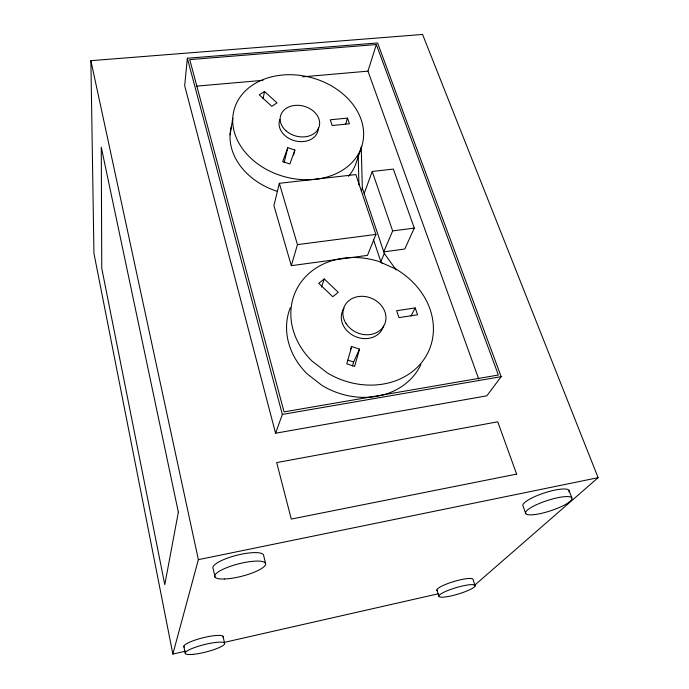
<?xml version="1.0" encoding="UTF-8"?>
<svg xmlns="http://www.w3.org/2000/svg" width="689" height="689" viewBox="0 0 689 689"><rect width="100%" height="100%" fill="white"/><g stroke="black" fill="none" stroke-linecap="round" stroke-linejoin="round"><path stroke-width="1.03" d="M187.356 58.246L184.678 85.643L275.566 433.226L486.856 395.813L501.161 376.659L377.606 42.959L187.356 58.246L282.352 414.433L275.566 433.226M230.074 134.82L232.761 118.301M263.077 98.794L264.516 91.482L276.995 102.894L271.776 106.304L259.279 94.849L264.516 91.482M284.144 162.699L287.761 147.713L294.875 150.03L293.617 155.008M279.321 183.317L273.921 205.641L291.326 265.67L367.47 255.378L375.918 234.424L355.86 174.593L279.321 183.317L297.45 244.629L291.326 265.67M185.41 651.208L172.853 654.059L198.363 559.657L90.888 60.675L422.572 34.45L598.112 477.684L474.178 585.641M352.484 366.014L353.621 362.009L359.512 349.116L351.7 346.576L350.477 349.357M359.512 349.116L354.628 366.402L346.739 363.844L351.7 346.576M345.611 124.149L347.48 118.095L330.264 119.8L332.167 125.536L349.418 123.796L347.48 118.095M478.717 379.028L367.96 71.148L376.34 44.552L189.742 59.616L284.057 411.884L498.38 375.014L376.34 44.552M361.768 146.309A66.411 51.339 15.3 0 1 252.923 160.089A66.411 51.339 15.3 0 1 279.829 75.308A66.411 51.339 15.3 0 1 361.768 146.309L356.437 162.096A65.024 50.779 15.3 0 1 348.479 176.324M321.47 287.029L324.286 278.967L338.256 292.343L332.735 296.718L318.74 283.282L324.286 278.967M294.875 150.03L289.862 163.973L282.697 161.639L287.761 147.713M361.286 190.982L362.328 188.088L361.234 146.8M364.154 193.635L372.224 171.475L393.35 169.081L414.296 228.102L404.753 249.03L383.73 251.864L392.652 230.91L372.224 171.475M382.05 263.327L380.81 261.613L384.298 253.457L362.328 188.088M411.023 315.975L415.2 307.923L396.649 310.713L398.948 317.62L417.543 314.787L415.2 307.923M224.123 642.415L438.6 593.711M198.363 559.657L598.112 477.684M282.352 414.433L501.161 376.659M392.652 230.91L414.296 228.102M297.45 244.629L375.918 234.424M196.623 86.134L263.017 80.329M302.635 76.858L367.96 71.148M347.893 360.158L353.621 362.009M384.298 253.457L396.192 269.967M568.993 490.413L571.861 497.932M525.785 513.701L523.089 506.208A24.322 5.529 -18.2 0 1 545.809 492.471A24.322 5.529 -18.2 0 1 568.916 491.955M373.386 239.324L380.81 261.613M475.134 585.883A18.956 3.367 -16.6 0 0 448.849 590.111A18.956 3.367 -16.6 0 0 446.946 596.717A18.956 3.367 -16.6 0 0 475.134 585.883L473.136 579.785A18.904 3.462 -16.6 0 0 453.422 581.654A18.904 3.462 -16.6 0 0 437.377 590.714M436.886 589.922L438.798 596.045M265.506 563.154L263.482 554.817A26.182 6.563 -14.3 0 0 234.493 555.877A26.182 6.563 -14.3 0 0 213.211 568.778L215.063 577.175M223.012 636.291L224.468 642.949M183.817 646.179L185.169 652.896M172.853 654.059L93.937 253.354L90.888 60.675M358.211 155.903L358.926 184.945M184.144 647.143A20.351 3.893 -14.2 0 1 202.566 637.885A20.351 3.893 -14.2 0 1 223.176 637.291M318.361 127.956A19.938 15.408 15.3 0 1 295.969 141.064A19.938 15.408 15.3 0 1 279.82 119.567M276.944 191.249A65.024 50.779 15.3 0 1 231.332 126.664M383.532 326.026A21.884 18.586 23.3 0 1 354.921 336.353A21.884 18.586 23.3 0 1 344.052 308.164M420.884 364.636A71.251 61.028 23.5 0 1 321.996 385.427L307.036 373.757A71.251 61.028 23.5 0 1 290.293 307.725M178.356 512.185L164.792 584.66L101.757 268.34L101.274 147.239L178.356 512.185M516.629 474.101L291.292 519.075L276.685 462.586L497.734 421.789L516.629 474.101M396.003 269.149L379.217 261.613A72.913 61.95 23.4 0 0 299.956 283.704A72.913 61.95 23.4 0 0 311.893 360.958L327.232 372.861A72.913 61.95 23.4 0 0 424.588 358.469A72.913 61.95 23.4 0 0 396.003 269.149M224.571 578.993A26.277 6.399 -14.3 0 0 265.472 564.877A26.277 6.399 -14.3 0 0 230.565 566.246A26.277 6.399 -14.3 0 0 224.571 578.993M534.319 514.614A24.399 5.383 -18.1 0 0 571.767 499.439A24.399 5.383 -18.1 0 0 540.185 503.116A24.399 5.383 -18.1 0 0 534.319 514.614M193.351 654.335A20.403 3.79 -14.2 0 0 224.623 643.922A20.403 3.79 -14.2 0 0 196.804 646.764A20.403 3.79 -14.2 0 0 193.351 654.335M285.935 130.729A20.059 15.451 15.4 0 0 318.99 127.207A20.059 15.451 15.4 0 0 294.754 105.434A20.059 15.451 15.4 0 0 285.935 130.729M346.119 323.632A22.031 18.663 23.3 0 0 383.411 326.595A22.031 18.663 23.3 0 0 363.749 296.382A22.031 18.663 23.3 0 0 346.119 323.632"/></g></svg>
